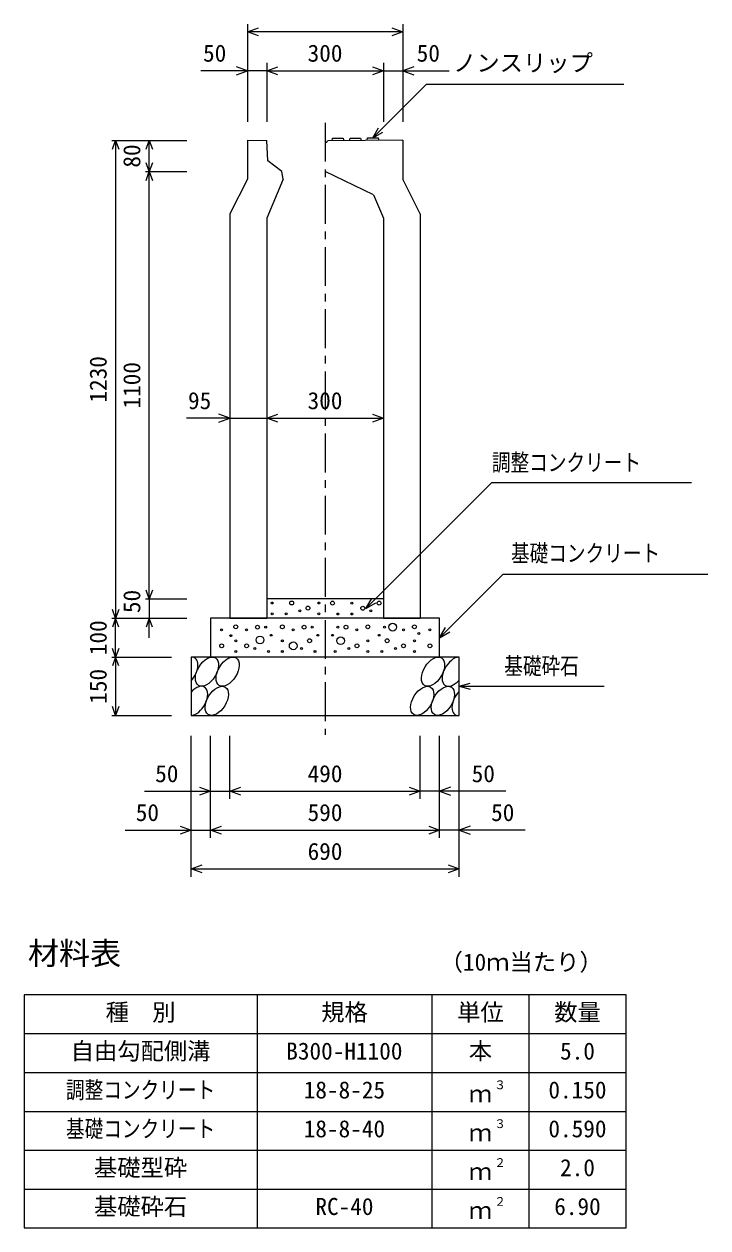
# Model space of a CAD drawing. Units: millimetres, scale not verified. Extents: x -16800 to 16800, y -5940 to 5940.
# Drawn here: x 3807 to 5568, y -3021 to 77 of the extents above; entities that cross this region are included whole.
import ezdxf
from ezdxf.enums import TextEntityAlignment as Align

# ---------------------------------------------------------------- set-up
doc = ezdxf.new("R2010")
doc.units = ezdxf.units.MM
doc.header["$LTSCALE"] = 20
doc.linetypes.add('CHAIN1', pattern=[8, 5, -1, 1, -1])
for name, color, linetype, lineweight in [('0-0_DIM', 7, 'Continuous', 25), ('0-2_HATCH', 6, 'Continuous', 25), ('0-3_HYO', 3, 'Continuous', 25), ('0-4_HYO2', 4, 'Continuous', 25), ('0-5_OUTLINE', 3, 'Continuous', 25), ('0-6_TXT', 7, 'Continuous', 25)]:
    doc.layers.add(name, color=color, linetype=linetype, lineweight=lineweight)
doc.styles.add('ＭＳ ゴシック', font='')
doc.styles.get('ＭＳ ゴシック').set_extended_font_data('MS Gothic')

msp = doc.modelspace()

# ---------------------------------------------------------------- linework, layer by layer
at = {"layer": '0-0_DIM'}
for p, q in [((4381.78, 77.25), (4381.78, -174.49)), ((4781.78, 77.25), (4781.78, -174.49)), ((4781.78, 57.25), (4381.78, 57.25)), ((4431.78, -22.75), (4431.78, -174.49)), ((4731.78, -22.75), (4731.78, -174.49)), ((4381.78, -42.75), (4262.12, -42.75)), ((4431.78, -42.75), (4381.78, -42.75)), ((4431.78, -42.75), (4731.78, -42.75)), ((4731.78, -42.75), (4781.78, -42.75)), ((4781.78, -42.75), (4901.45, -42.75)), ((4704.73, -215.73), (4842.4, -78.07)), ((5350.84, -78.07), (4842.4, -78.07)), ((4704.73, -215.73), (4719.73, -189.75)), ((4704.73, -215.73), (4730.71, -200.73)), ((4032.58, -221.96), (4225.91, -221.96)), ((4042.58, -221.96), (4042.58, -1451.96)), ((4129.25, -302.46), (4129.25, -221.96)), ((4119.25, -302.46), (4225.91, -302.46)), ((4129.25, -1401.96), (4129.25, -302.46)), ((4336.78, -936.96), (4224.8, -936.96)), ((4336.78, -936.96), (4431.78, -936.96)), ((4431.78, -936.96), (4731.78, -936.96)), ((5040.44, -1338.31), (4876.78, -1501.96)), ((5040.44, -1338.31), (5567.51, -1338.31)), ((4119.25, -1401.96), (4225.91, -1401.96)), ((4129.25, -1401.96), (4129.25, -1451.96)), ((4686.78, -1426.96), (4701.78, -1400.98)), ((4686.78, -1426.96), (4712.76, -1411.96)), ((4032.58, -1451.96), (4225.91, -1451.96)), ((4042.58, -1551.96), (4042.58, -1451.96)), ((4129.25, -1501.96), (4129.25, -1451.96)), ((4876.78, -1501.96), (4891.78, -1475.98)), ((4876.78, -1501.96), (4902.76, -1486.96)), ((4032.58, -1551.96), (4186.78, -1551.96)), ((4042.58, -1551.96), (4042.58, -1701.96)), ((4926.78, -1626.96), (4955.76, -1619.2)), ((4926.78, -1626.96), (5300.68, -1626.96)), ((4926.78, -1626.96), (4955.76, -1634.73)), ((4032.58, -1701.96), (4186.78, -1701.96)), ((4236.78, -2116.98), (4236.78, -1754.63)), ((4286.78, -2016.98), (4286.78, -1754.63)), ((4336.78, -1916.98), (4336.78, -1754.63)), ((4826.78, -1916.98), (4826.78, -1754.63)), ((4876.78, -2016.98), (4876.78, -1754.63)), ((4926.78, -2116.98), (4926.78, -1754.63)), ((4116.78, -1896.98), (4336.78, -1896.98)), ((4336.78, -1896.98), (4826.78, -1896.98)), ((5046.78, -1896.98), (4826.78, -1896.98)), ((4066.78, -1996.98), (4286.78, -1996.98)), ((4286.78, -1996.98), (4876.78, -1996.98)), ((5096.78, -1996.98), (4876.78, -1996.98)), ((4236.78, -2096.98), (4926.78, -2096.98))]:
    msp.add_line(p, q, dxfattribs=at)
at = {"layer": '0-0_DIM', "linetype": 'CHAIN1'}
msp.add_line((4581.78, -176.66), (4581.78, -1751.96), dxfattribs=at)
at = {"layer": '0-0_DIM'}
for points in [[(4410.01, 46.99), (4381.82, 57.25), (4410.01, 67.51)], [(4753.63, 67.51), (4781.82, 57.25), (4753.63, 46.99)], [(4353.59, -53.01), (4381.78, -42.75), (4353.59, -32.49)], [(4459.97, -53.01), (4431.78, -42.75), (4459.97, -32.49)], [(4703.67, -32.49), (4731.86, -42.75), (4703.67, -53.01)], [(4809.9, -32.49), (4781.71, -42.75), (4809.9, -53.01)], [(4034.37, -244.51), (4042.58, -221.96), (4050.79, -244.51)], [(4121.04, -244.51), (4129.25, -221.96), (4137.46, -244.51)], [(4137.46, -279.91), (4129.25, -302.46), (4121.04, -279.91)], [(4121.04, -325.01), (4129.25, -302.46), (4137.46, -325.01)], [(4308.59, -947.22), (4336.78, -936.96), (4308.59, -926.7)], [(4459.97, -947.22), (4431.78, -936.96), (4459.97, -926.7)], [(4703.59, -926.7), (4731.78, -936.96), (4703.59, -947.22)], [(4686.78, -1426.96), (5011.25, -1102.5), (5524.8, -1102.5)], [(4137.46, -1379.41), (4129.25, -1401.96), (4121.04, -1379.41)], [(4050.79, -1429.41), (4042.58, -1451.96), (4034.37, -1429.41)], [(4050.79, -1474.51), (4042.58, -1451.96), (4034.37, -1474.51)], [(4137.46, -1474.51), (4129.25, -1451.96), (4121.04, -1474.51)], [(4050.79, -1529.41), (4042.58, -1551.96), (4034.37, -1529.41)], [(4050.79, -1574.51), (4042.58, -1551.96), (4034.37, -1574.51)], [(4050.79, -1679.41), (4042.58, -1701.96), (4034.37, -1679.41)], [(4258.59, -1886.72), (4286.78, -1896.98), (4258.59, -1907.24)], [(4364.97, -1907.24), (4336.78, -1896.98), (4364.97, -1886.72)], [(4798.59, -1886.72), (4826.78, -1896.98), (4798.59, -1907.24)], [(4904.97, -1886.72), (4876.78, -1896.98), (4904.97, -1907.24)], [(4208.59, -1986.72), (4236.78, -1996.98), (4208.59, -2007.24)], [(4314.97, -2007.24), (4286.78, -1996.98), (4314.97, -1986.72)], [(4848.59, -1986.72), (4876.78, -1996.98), (4848.59, -2007.24)], [(4954.97, -1986.72), (4926.78, -1996.98), (4954.97, -2007.24)], [(4264.97, -2107.24), (4236.78, -2096.98), (4264.97, -2086.72)], [(4898.59, -2086.72), (4926.78, -2096.98), (4898.59, -2107.24)]]:
    msp.add_lwpolyline(points, dxfattribs=at)
at = {"layer": '0-2_HATCH'}
for p, q in [((4599.78, -223.28), (4601.23, -216.77)), ((4601.23, -216.77), (4628.23, -216.5)), ((4628.23, -216.5), (4629.78, -222.98)), ((4644.78, -222.83), (4646.23, -216.32)), ((4689.78, -222.38), (4691.28, -215.87)), ((4691.23, -215.87), (4718.23, -215.6)), ((4718.23, -215.6), (4719.78, -222.08))]:
    msp.add_line(p, q, dxfattribs=at)
msp.add_lwpolyline([(4646.23, -216.32), (4673.23, -216.05), (4674.78, -222.53)], dxfattribs=at)
for centre, radius in [((4445.75, -1412.65), 2.5), ((4495.66, -1412.65), 5), ((4537.71, -1425.78), 5), ((4565.75, -1412.65), 2.5), ((4600.92, -1412.93), 5), ((4650.82, -1412.93), 2.5), ((4678.86, -1426.06), 5), ((4720.92, -1412.93), 5), ((4445.75, -1440.66), 2.5), ((4481.64, -1440.66), 2.5), ((4516.69, -1432.79), 2.5), ((4565.75, -1440.66), 2.5), ((4614.94, -1440.95), 2.5), ((4650.82, -1440.95), 2.5), ((4699.89, -1433.07), 2.5), ((4315.47, -1481.79), 2.5), ((4351.75, -1473.91), 5), ((4379.79, -1481.79), 2.5), ((4407.82, -1474.78), 5), ((4428.86, -1474.78), 2.5), ((4471.75, -1473.91), 5), ((4499.79, -1481.79), 2.5), ((4527.82, -1474.78), 5), ((4548.86, -1474.78), 2.5), ((4614.71, -1474.78), 2.5), ((4635.74, -1474.78), 5), ((4663.78, -1481.79), 2.5), ((4691.82, -1473.91), 5), ((4734.71, -1474.78), 2.5), ((4755.74, -1474.78), 10), ((4783.78, -1481.79), 2.5), ((4811.82, -1473.91), 5), ((4851.72, -1481.79), 2.5), ((4315.47, -1522.93), 5), ((4339.33, -1496.7), 2.5), ((4351.75, -1509.8), 2.5), ((4379.79, -1522.93), 5), ((4414.36, -1507.8), 10), ((4442.87, -1495.79), 2.5), ((4471.75, -1509.8), 2.5), ((4499.79, -1522.93), 10), ((4541.84, -1509.8), 5), ((4562.87, -1495.79), 2.5), ((4600.69, -1495.79), 2.5), ((4621.72, -1509.8), 10), ((4663.78, -1522.93), 5), ((4691.82, -1509.8), 2.5), ((4720.69, -1495.79), 2.5), ((4741.72, -1509.8), 5), ((4783.78, -1522.93), 5), ((4811.82, -1509.8), 2.5), ((4823.16, -1491.48), 2.5), ((4851.72, -1522.93), 5), ((4351.75, -1537.81), 2.5), ((4400.82, -1529.94), 2.5), ((4435.86, -1537.81), 2.5), ((4471.75, -1537.81), 2.5), ((4520.82, -1529.94), 2.5), ((4555.86, -1537.81), 2.5), ((4607.7, -1537.81), 2.5), ((4642.75, -1529.94), 2.5), ((4691.82, -1537.81), 2.5), ((4727.7, -1537.81), 2.5), ((4762.75, -1529.94), 2.5), ((4811.82, -1537.81), 2.5)]:
    msp.add_circle(centre, radius, dxfattribs=at)
for centre in [(4277.63, -1589.48), (4330.84, -1589.48), (4859.72, -1589.48), (4302.95, -1664.47), (4831.83, -1664.47), (4885.04, -1664.47)]:
    msp.add_ellipse(centre, major_axis=(21.81, 35.31), ratio=0.5792, dxfattribs=at)
for centre, start_param, end_param in [((4224.42, -1589.48), 4.385593, 6.6745444), ((4912.92, -1589.48), 0.3357715, 4.4411806), ((4249.74, -1664.47), 3.5111464, 7.548991), ((4938.25, -1664.47), 1.2110787, 3.5658734)]:
    msp.add_ellipse(centre, major_axis=(21.81, 35.31), ratio=0.5792, start_param=start_param, end_param=end_param, dxfattribs=at)
at = {"layer": '0-3_HYO'}
for p, q in [((4406.78, -2420.92), (4406.78, -3020.92)), ((4856.78, -2420.92), (4856.78, -3020.92)), ((5106.78, -2420.92), (5106.78, -3020.92)), ((3806.78, -2520.92), (5356.78, -2520.92))]:
    msp.add_line(p, q, dxfattribs=at)
msp.add_lwpolyline([(3806.78, -3020.92), (5356.78, -3020.92), (5356.78, -2420.92), (3806.78, -2420.92)], close=True, dxfattribs=at)
at = {"layer": '0-4_HYO2'}
for p, q in [((3806.78, -2620.92), (5356.78, -2620.92)), ((3806.78, -2720.92), (5356.78, -2720.92)), ((3806.78, -2820.92), (5356.78, -2820.92)), ((3806.78, -2920.92), (5356.78, -2920.92))]:
    msp.add_line(p, q, dxfattribs=at)
at = {"layer": '0-5_OUTLINE'}
for p, q in [((4381.78, -221.46), (4431.78, -221.96)), ((4781.78, -221.46), (4587.78, -223.4)), ((4781.78, -221.46), (4781.78, -321.46)), ((4706.58, -361.96), (4581.78, -301.96)), ((4473.78, -321.96), (4431.78, -421.96)), ((4826.78, -411.46), (4781.78, -321.46)), ((4706.58, -361.96), (4731.78, -421.96)), ((4336.78, -411.46), (4336.78, -1451.96)), ((4431.78, -421.96), (4431.78, -1451.96)), ((4731.78, -421.96), (4731.78, -1451.96)), ((4826.78, -411.46), (4826.78, -1451.96)), ((4731.78, -1401.96), (4431.78, -1401.96)), ((4336.78, -1451.96), (4431.78, -1451.96)), ((4731.78, -1451.96), (4826.78, -1451.96))]:
    msp.add_line(p, q, dxfattribs=at)
for points in [[(4381.78, -221.46), (4381.78, -321.46), (4336.78, -411.46)], [(4473.78, -321.96), (4470.78, -301.96), (4434.78, -274.83), (4431.78, -221.96)], [(4581.78, -226.66), (4586.28, -226.66), (4587.78, -223.4)], [(4876.78, -1551.96), (4876.78, -1451.96), (4286.78, -1451.96), (4286.78, -1551.96)]]:
    msp.add_lwpolyline(points, dxfattribs=at)
msp.add_lwpolyline([(4236.78, -1701.96), (4926.78, -1701.96), (4926.78, -1551.96), (4236.78, -1551.96)], close=True, dxfattribs=at)

# ---------------------------------------------------------------- texts
at = {"layer": '0-0_DIM', "style": 'ＭＳ ゴシック'}
for s, p in [('50', (4267.6, -32.75)), ('300', (4536.78, -32.75)), ('50', (4817.7, -32.75)), ('ノンスリップ', (4911.3, -57.89)), ('95', (4228.89, -926.96)), ('300', (4536.71, -926.96)), ('50', (4144.34, -1886.98)), ('490', (4536.78, -1886.98)), ('50', (4959.22, -1886.98)), ('50', (4094.34, -1986.98)), ('590', (4536.78, -1986.98)), ('50', (5009.22, -1986.98)), ('690', (4536.78, -2086.98))]:
    msp.add_text(s, height=43.99, dxfattribs=at).set_placement(p, align=Align.BOTTOM_LEFT)
for s, p in [('80', (4119.25, -292.21)), ('1230', (4032.58, -896.96)), ('1100', (4119.25, -912.21)), ('50', (4119.25, -1438.63)), ('100', (4032.58, -1546.96)), ('150', (4032.58, -1671.96))]:
    msp.add_text(s, height=43.99, rotation=90, dxfattribs=at).set_placement(p, align=Align.BOTTOM_LEFT)
at = {"layer": '0-0_DIM', "style": 'ＭＳ ゴシック', "width": 0.8}
for s, p in [('調整コンクリート', (5011.25, -1086.07)), ('基礎コンクリート', (5060.44, -1319.57)), ('基礎砕石', (5043.1, -1609.79))]:
    msp.add_text(s, height=43.99, dxfattribs=at).set_placement(p, align=Align.BOTTOM_LEFT)
at = {"layer": '0-6_TXT', "style": 'ＭＳ ゴシック'}
for s, height, p in [('材料表', 58.65, (3816.78, -2360.92)), ('（10ｍ当たり）', 43.99, (4876.78, -2371.93)), ('種\u3000別', 43.99, (4016.78, -2500.92)), ('規格', 43.99, (4571.78, -2500.92)), ('単位', 43.99, (4921.78, -2500.92)), ('数量', 43.99, (5171.78, -2500.92)), ('自由勾配側溝', 43.99, (3926.78, -2600.92)), ('本', 43.99, (4951.78, -2600.92)), ('B300-H1100', 43.99, (4481.78, -2600.92)), ('5.0', 43.99, (5186.78, -2600.92)), ('18-8-25', 43.99, (4526.78, -2700.92)), ('ｍ', 43.99, (4951.78, -2710.92)), ('３', 21.99, (5017.32, -2670.56)), ('0.150', 43.99, (5156.78, -2700.92)), ('18-8-40', 43.99, (4526.78, -2800.92)), ('３', 21.99, (5017.32, -2770.56)), ('0.590', 43.99, (5156.78, -2800.92)), ('ｍ', 43.99, (4951.78, -2810.92)), ('基礎型砕', 43.99, (3986.78, -2900.92)), ('２', 21.99, (5017.32, -2870.56)), ('2.0', 43.99, (5186.78, -2900.92)), ('ｍ', 43.99, (4951.78, -2910.92)), ('基礎砕石', 43.99, (3986.78, -3000.92)), ('RC-40', 43.99, (4556.78, -3000.92)), ('２', 21.99, (5017.32, -2970.56)), ('ｍ', 43.99, (4951.78, -3010.92)), ('6.90', 43.99, (5171.78, -3000.92))]:
    msp.add_text(s, height=height, dxfattribs=at).set_placement(p, align=Align.BOTTOM_LEFT)
at = {"layer": '0-6_TXT', "style": 'ＭＳ ゴシック', "width": 0.8}
for s, p in [('調整コンクリート', (3914.78, -2700.92)), ('基礎コンクリート', (3914.78, -2800.92))]:
    msp.add_text(s, height=43.99, dxfattribs=at).set_placement(p, align=Align.BOTTOM_LEFT)

doc.saveas('drawing.dxf')
